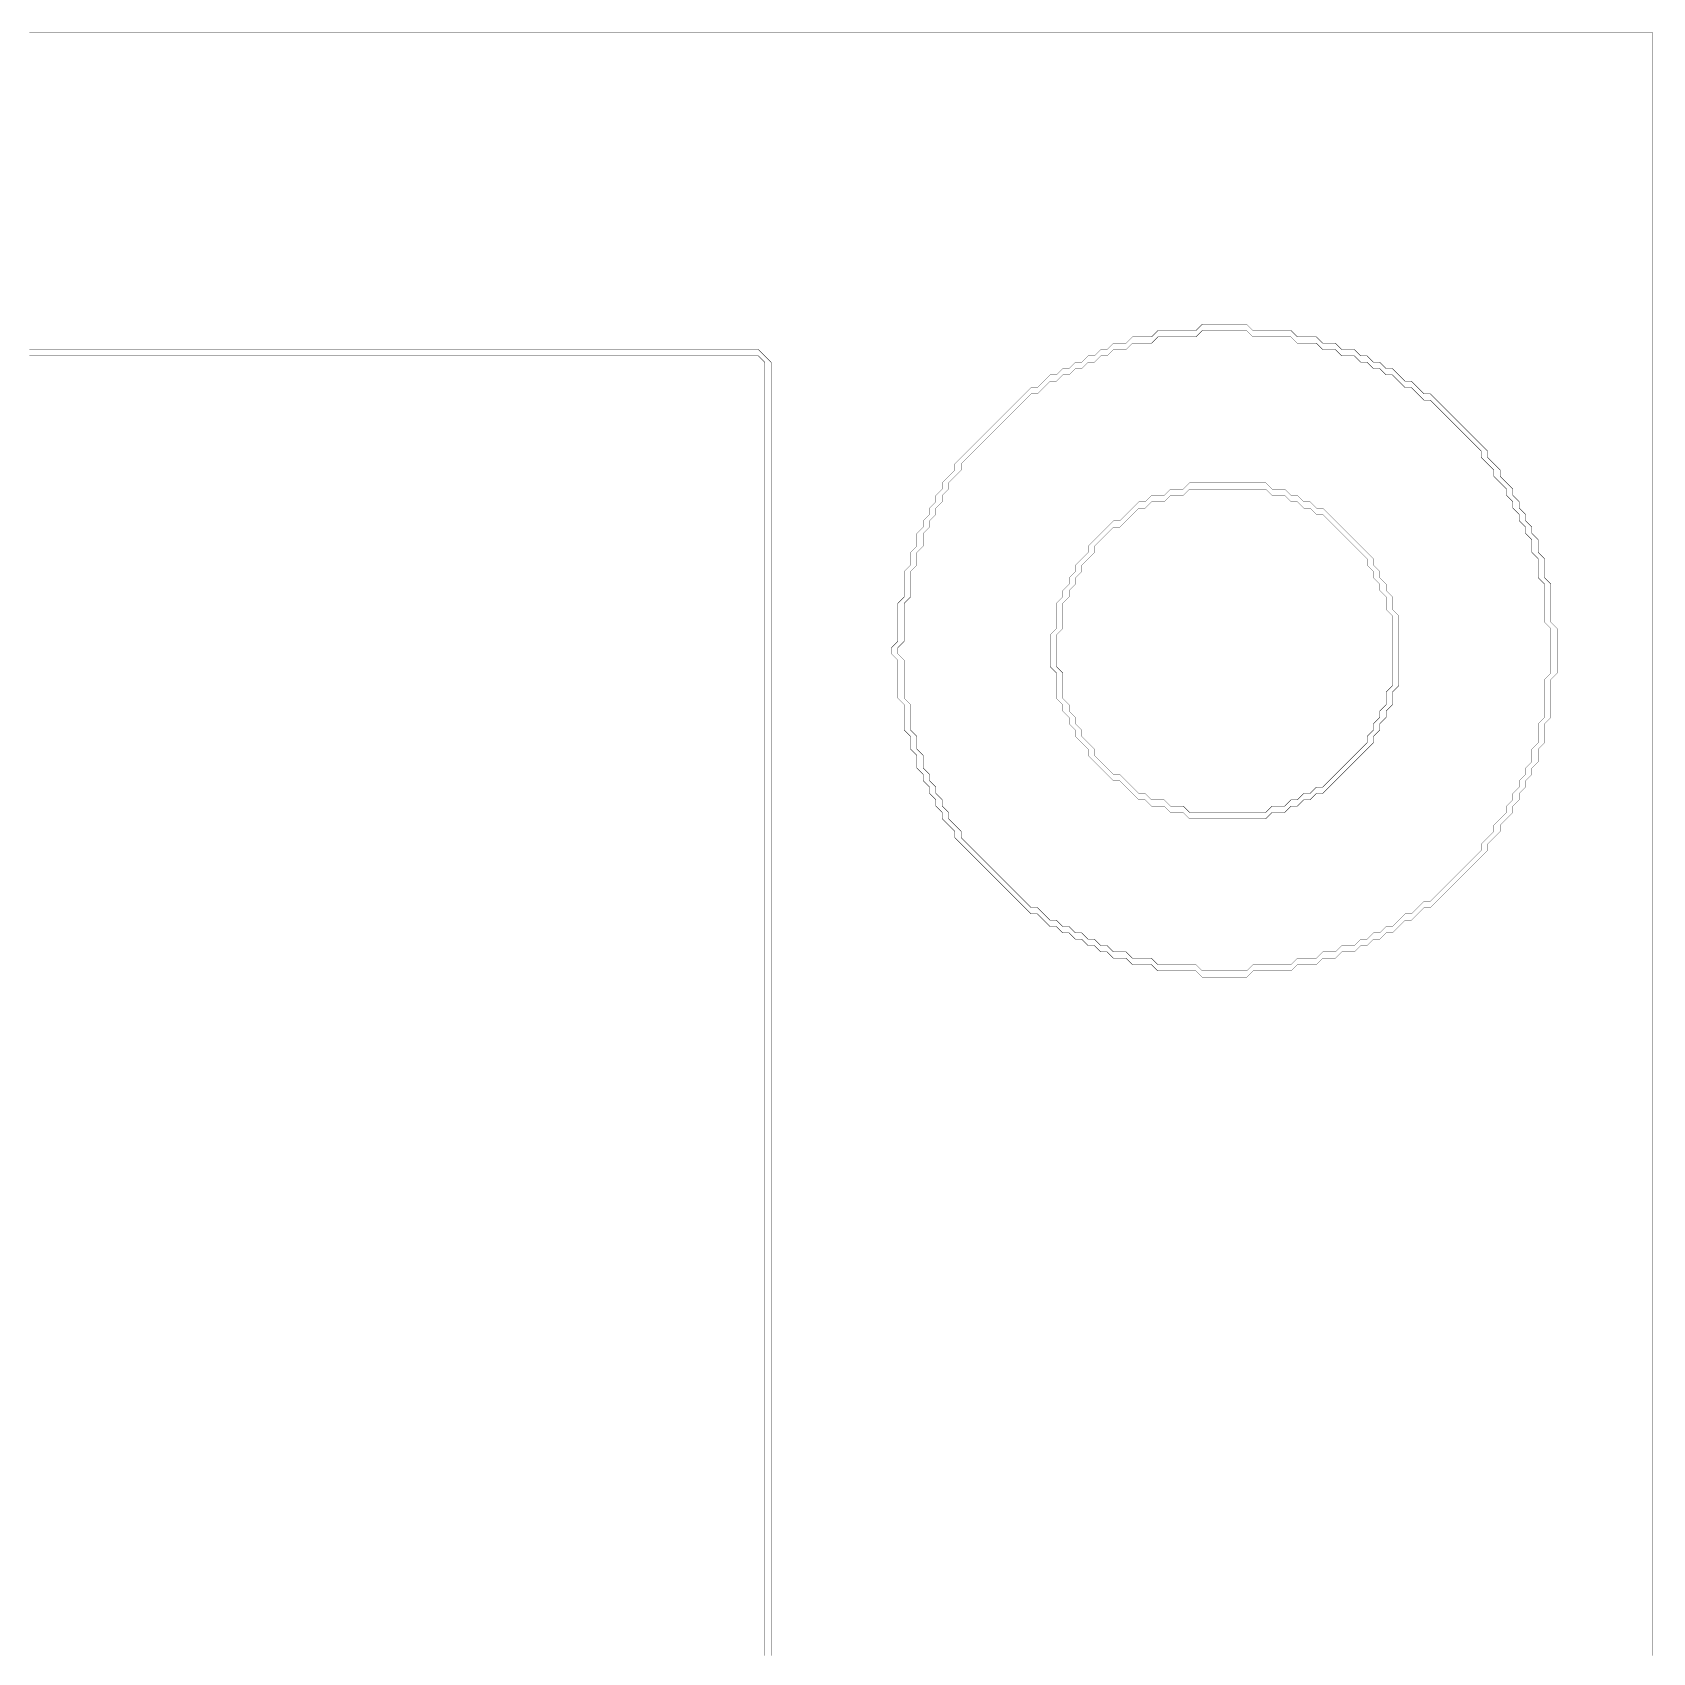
# Model space of a CAD drawing. Header units: metres. Extents: x 0 to 4990, y -4990 to 0.
# Drawn here: x 2495 to 4990, y -2495 to 0 of the extents above; entities that cross this region are included whole.
import ezdxf

# ---------------------------------------------------------------- set-up
doc = ezdxf.new("R2010")
doc.units = ezdxf.units.M
doc.layers.add('conductor', color=1, linetype='Continuous')
doc.layers.add('substrate', color=5, linetype='Continuous')

msp = doc.modelspace()

# ---------------------------------------------------------------- linework, layer by layer
at = {"layer": 'conductor', "const_width": 0.5}
for points in [[(4296.875, -458.984375), (4287.109375, -468.75), (4277.34375, -468.75), (4267.578125, -468.75), (4257.8125, -468.75), (4248.046875, -468.75), (4238.28125, -468.75), (4228.515625, -468.75), (4218.75, -478.515625), (4208.984375, -478.515625), (4199.21875, -478.515625), (4189.453125, -478.515625), (4179.6875, -488.28125), (4169.921875, -488.28125), (4160.15625, -488.28125), (4150.390625, -498.046875), (4140.625, -498.046875), (4130.859375, -507.8125), (4121.09375, -507.8125), (4111.328125, -517.578125), (4101.5625, -517.578125), (4091.796875, -527.34375), (4082.03125, -527.34375), (4072.265625, -537.109375), (4062.5, -537.109375), (4052.734375, -546.875), (4042.96875, -556.640625), (4033.203125, -556.640625), (4023.4375, -566.40625), (4013.671875, -576.171875), (4003.90625, -585.9375), (3994.140625, -595.703125), (3984.375, -605.46875), (3974.609375, -615.234375), (3964.84375, -625), (3955.078125, -634.765625), (3945.3125, -644.53125), (3935.546875, -654.296875), (3925.78125, -664.0625), (3925.78125, -673.828125), (3916.015625, -683.59375), (3906.25, -693.359375), (3906.25, -703.125), (3896.484375, -712.890625), (3896.484375, -722.65625), (3886.71875, -732.421875), (3886.71875, -742.1875), (3876.953125, -751.953125), (3876.953125, -761.71875), (3867.1875, -771.484375), (3867.1875, -781.25), (3867.1875, -791.015625), (3857.421875, -800.78125), (3857.421875, -810.546875), (3857.421875, -820.3125), (3847.65625, -830.078125), (3847.65625, -839.84375), (3847.65625, -849.609375), (3847.65625, -859.375), (3847.65625, -869.140625), (3837.890625, -878.90625), (3837.890625, -888.671875), (3837.890625, -898.4375), (3837.890625, -908.203125), (3837.890625, -917.96875), (3837.890625, -927.734375), (3837.890625, -937.5), (3828.125, -947.265625), (3828.125, -957.03125), (3837.890625, -966.796875), (3837.890625, -976.5625), (3837.890625, -986.328125), (3837.890625, -996.09375), (3837.890625, -1005.859375), (3837.890625, -1015.625), (3837.890625, -1025.390625), (3847.65625, -1035.15625), (3847.65625, -1044.921875), (3847.65625, -1054.6875), (3847.65625, -1064.453125), (3847.65625, -1074.21875), (3857.421875, -1083.984375), (3857.421875, -1093.75), (3857.421875, -1103.515625), (3867.1875, -1113.28125), (3867.1875, -1123.046875), (3867.1875, -1132.8125), (3876.953125, -1142.578125), (3876.953125, -1152.34375), (3886.71875, -1162.109375), (3886.71875, -1171.875), (3896.484375, -1181.640625), (3896.484375, -1191.40625), (3906.25, -1201.171875), (3906.25, -1210.9375), (3916.015625, -1220.703125), (3925.78125, -1230.46875), (3925.78125, -1240.234375), (3935.546875, -1250), (3945.3125, -1259.765625), (3955.078125, -1269.53125), (3964.84375, -1279.296875), (3974.609375, -1289.0625), (3984.375, -1298.828125), (3994.140625, -1308.59375), (4003.90625, -1318.359375), (4013.671875, -1328.125), (4023.4375, -1337.890625), (4033.203125, -1347.65625), (4042.96875, -1347.65625), (4052.734375, -1357.421875), (4062.5, -1367.1875), (4072.265625, -1367.1875), (4082.03125, -1376.953125), (4091.796875, -1376.953125), (4101.5625, -1386.71875), (4111.328125, -1386.71875), (4121.09375, -1396.484375), (4130.859375, -1396.484375), (4140.625, -1406.25), (4150.390625, -1406.25), (4160.15625, -1416.015625), (4169.921875, -1416.015625), (4179.6875, -1416.015625), (4189.453125, -1425.78125), (4199.21875, -1425.78125), (4208.984375, -1425.78125), (4218.75, -1425.78125), (4228.515625, -1435.546875), (4238.28125, -1435.546875), (4248.046875, -1435.546875), (4257.8125, -1435.546875), (4267.578125, -1435.546875), (4277.34375, -1435.546875), (4287.109375, -1435.546875), (4296.875, -1445.3125), (4306.640625, -1445.3125), (4316.40625, -1445.3125), (4326.171875, -1445.3125), (4335.9375, -1445.3125), (4345.703125, -1445.3125), (4355.46875, -1445.3125), (4365.234375, -1445.3125), (4375, -1435.546875), (4384.765625, -1435.546875), (4394.53125, -1435.546875), (4404.296875, -1435.546875), (4414.0625, -1435.546875), (4423.828125, -1435.546875), (4433.59375, -1435.546875), (4443.359375, -1425.78125), (4453.125, -1425.78125), (4462.890625, -1425.78125), (4472.65625, -1425.78125), (4482.421875, -1416.015625), (4492.1875, -1416.015625), (4501.953125, -1416.015625), (4511.71875, -1406.25), (4521.484375, -1406.25), (4531.25, -1406.25), (4541.015625, -1396.484375), (4550.78125, -1396.484375), (4560.546875, -1386.71875), (4570.3125, -1386.71875), (4580.078125, -1376.953125), (4589.84375, -1376.953125), (4599.609375, -1367.1875), (4609.375, -1357.421875), (4619.140625, -1357.421875), (4628.90625, -1347.65625), (4638.671875, -1337.890625), (4648.4375, -1337.890625), (4658.203125, -1328.125), (4667.96875, -1318.359375), (4677.734375, -1308.59375), (4687.5, -1298.828125), (4697.265625, -1289.0625), (4707.03125, -1279.296875), (4716.796875, -1269.53125), (4726.5625, -1259.765625), (4726.5625, -1250), (4736.328125, -1240.234375), (4746.09375, -1230.46875), (4746.09375, -1220.703125), (4755.859375, -1210.9375), (4765.625, -1201.171875), (4765.625, -1191.40625), (4775.390625, -1181.640625), (4775.390625, -1171.875), (4785.15625, -1162.109375), (4785.15625, -1152.34375), (4794.921875, -1142.578125), (4794.921875, -1132.8125), (4804.6875, -1123.046875), (4804.6875, -1113.28125), (4804.6875, -1103.515625), (4814.453125, -1093.75), (4814.453125, -1083.984375), (4814.453125, -1074.21875), (4814.453125, -1064.453125), (4824.21875, -1054.6875), (4824.21875, -1044.921875), (4824.21875, -1035.15625), (4824.21875, -1025.390625), (4824.21875, -1015.625), (4824.21875, -1005.859375), (4824.21875, -996.09375), (4833.984375, -986.328125), (4833.984375, -976.5625), (4833.984375, -966.796875), (4833.984375, -957.03125), (4833.984375, -947.265625), (4833.984375, -937.5), (4833.984375, -927.734375), (4833.984375, -917.96875), (4824.21875, -908.203125), (4824.21875, -898.4375), (4824.21875, -888.671875), (4824.21875, -878.90625), (4824.21875, -869.140625), (4824.21875, -859.375), (4824.21875, -849.609375), (4814.453125, -839.84375), (4814.453125, -830.078125), (4814.453125, -820.3125), (4814.453125, -810.546875), (4804.6875, -800.78125), (4804.6875, -791.015625), (4804.6875, -781.25), (4794.921875, -771.484375), (4794.921875, -761.71875), (4785.15625, -751.953125), (4785.15625, -742.1875), (4775.390625, -732.421875), (4775.390625, -722.65625), (4765.625, -712.890625), (4765.625, -703.125), (4755.859375, -693.359375), (4746.09375, -683.59375), (4746.09375, -673.828125), (4736.328125, -664.0625), (4726.5625, -654.296875), (4726.5625, -644.53125), (4716.796875, -634.765625), (4707.03125, -625), (4697.265625, -615.234375), (4687.5, -605.46875), (4677.734375, -595.703125), (4667.96875, -585.9375), (4658.203125, -576.171875), (4648.4375, -566.40625), (4638.671875, -566.40625), (4628.90625, -556.640625), (4619.140625, -546.875), (4609.375, -546.875), (4599.609375, -537.109375), (4589.84375, -527.34375), (4580.078125, -527.34375), (4570.3125, -517.578125), (4560.546875, -517.578125), (4550.78125, -507.8125), (4541.015625, -507.8125), (4531.25, -498.046875), (4521.484375, -498.046875), (4511.71875, -498.046875), (4501.953125, -488.28125), (4492.1875, -488.28125), (4482.421875, -488.28125), (4472.65625, -478.515625), (4462.890625, -478.515625), (4453.125, -478.515625), (4443.359375, -478.515625), (4433.59375, -468.75), (4423.828125, -468.75), (4414.0625, -468.75), (4404.296875, -468.75), (4394.53125, -468.75), (4384.765625, -468.75), (4375, -468.75), (4365.234375, -458.984375), (4355.46875, -458.984375), (4345.703125, -458.984375), (4335.9375, -458.984375), (4326.171875, -458.984375), (4316.40625, -458.984375), (4306.640625, -458.984375)], [(4267.578125, -703.125), (4277.34375, -693.359375), (4287.109375, -693.359375), (4296.875, -693.359375), (4306.640625, -693.359375), (4316.40625, -693.359375), (4326.171875, -693.359375), (4335.9375, -693.359375), (4345.703125, -693.359375), (4355.46875, -693.359375), (4365.234375, -693.359375), (4375, -693.359375), (4384.765625, -693.359375), (4394.53125, -693.359375), (4404.296875, -703.125), (4414.0625, -703.125), (4423.828125, -703.125), (4433.59375, -712.890625), (4443.359375, -712.890625), (4453.125, -722.65625), (4462.890625, -722.65625), (4472.65625, -732.421875), (4482.421875, -732.421875), (4492.1875, -742.1875), (4501.953125, -751.953125), (4511.71875, -761.71875), (4521.484375, -771.484375), (4531.25, -781.25), (4541.015625, -791.015625), (4550.78125, -800.78125), (4560.546875, -810.546875), (4560.546875, -820.3125), (4570.3125, -830.078125), (4570.3125, -839.84375), (4580.078125, -849.609375), (4580.078125, -859.375), (4589.84375, -869.140625), (4589.84375, -878.90625), (4589.84375, -888.671875), (4599.609375, -898.4375), (4599.609375, -908.203125), (4599.609375, -917.96875), (4599.609375, -927.734375), (4599.609375, -937.5), (4599.609375, -947.265625), (4599.609375, -957.03125), (4599.609375, -966.796875), (4599.609375, -976.5625), (4599.609375, -986.328125), (4599.609375, -996.09375), (4599.609375, -1005.859375), (4589.84375, -1015.625), (4589.84375, -1025.390625), (4589.84375, -1035.15625), (4580.078125, -1044.921875), (4580.078125, -1054.6875), (4570.3125, -1064.453125), (4570.3125, -1074.21875), (4560.546875, -1083.984375), (4560.546875, -1093.75), (4550.78125, -1103.515625), (4541.015625, -1113.28125), (4531.25, -1123.046875), (4521.484375, -1132.8125), (4511.71875, -1142.578125), (4501.953125, -1152.34375), (4492.1875, -1162.109375), (4482.421875, -1171.875), (4472.65625, -1171.875), (4462.890625, -1181.640625), (4453.125, -1181.640625), (4443.359375, -1191.40625), (4433.59375, -1191.40625), (4423.828125, -1201.171875), (4414.0625, -1201.171875), (4404.296875, -1201.171875), (4394.53125, -1210.9375), (4384.765625, -1210.9375), (4375, -1210.9375), (4365.234375, -1210.9375), (4355.46875, -1210.9375), (4345.703125, -1210.9375), (4335.9375, -1210.9375), (4326.171875, -1210.9375), (4316.40625, -1210.9375), (4306.640625, -1210.9375), (4296.875, -1210.9375), (4287.109375, -1210.9375), (4277.34375, -1210.9375), (4267.578125, -1201.171875), (4257.8125, -1201.171875), (4248.046875, -1201.171875), (4238.28125, -1191.40625), (4228.515625, -1191.40625), (4218.75, -1191.40625), (4208.984375, -1181.640625), (4199.21875, -1181.640625), (4189.453125, -1171.875), (4179.6875, -1162.109375), (4169.921875, -1152.34375), (4160.15625, -1152.34375), (4150.390625, -1142.578125), (4140.625, -1132.8125), (4130.859375, -1123.046875), (4121.09375, -1113.28125), (4121.09375, -1103.515625), (4111.328125, -1093.75), (4101.5625, -1083.984375), (4101.5625, -1074.21875), (4091.796875, -1064.453125), (4091.796875, -1054.6875), (4082.03125, -1044.921875), (4082.03125, -1035.15625), (4072.265625, -1025.390625), (4072.265625, -1015.625), (4072.265625, -1005.859375), (4072.265625, -996.09375), (4072.265625, -986.328125), (4062.5, -976.5625), (4062.5, -966.796875), (4062.5, -957.03125), (4062.5, -947.265625), (4062.5, -937.5), (4062.5, -927.734375), (4072.265625, -917.96875), (4072.265625, -908.203125), (4072.265625, -898.4375), (4072.265625, -888.671875), (4072.265625, -878.90625), (4082.03125, -869.140625), (4082.03125, -859.375), (4091.796875, -849.609375), (4091.796875, -839.84375), (4101.5625, -830.078125), (4101.5625, -820.3125), (4111.328125, -810.546875), (4121.09375, -800.78125), (4121.09375, -791.015625), (4130.859375, -781.25), (4140.625, -771.484375), (4150.390625, -761.71875), (4160.15625, -751.953125), (4169.921875, -751.953125), (4179.6875, -742.1875), (4189.453125, -732.421875), (4199.21875, -722.65625), (4208.984375, -722.65625), (4218.75, -712.890625), (4228.515625, -712.890625), (4238.28125, -712.890625), (4248.046875, -703.125), (4257.8125, -703.125)]]:
    msp.add_lwpolyline(points, close=True, dxfattribs=at)
msp.add_lwpolyline([(3623.046875, -2500), (3623.046875, -2490.234375), (3623.046875, -2480.46875), (3623.046875, -2470.703125), (3623.046875, -2460.9375), (3623.046875, -2451.171875), (3623.046875, -2441.40625), (3623.046875, -2431.640625), (3623.046875, -2421.875), (3623.046875, -2412.109375), (3623.046875, -2402.34375), (3623.046875, -2392.578125), (3623.046875, -2382.8125), (3623.046875, -2373.046875), (3623.046875, -2363.28125), (3623.046875, -2353.515625), (3623.046875, -2343.75), (3623.046875, -2333.984375), (3623.046875, -2324.21875), (3623.046875, -2314.453125), (3623.046875, -2304.6875), (3623.046875, -2294.921875), (3623.046875, -2285.15625), (3623.046875, -2275.390625), (3623.046875, -2265.625), (3623.046875, -2255.859375), (3623.046875, -2246.09375), (3623.046875, -2236.328125), (3623.046875, -2226.5625), (3623.046875, -2216.796875), (3623.046875, -2207.03125), (3623.046875, -2197.265625), (3623.046875, -2187.5), (3623.046875, -2177.734375), (3623.046875, -2167.96875), (3623.046875, -2158.203125), (3623.046875, -2148.4375), (3623.046875, -2138.671875), (3623.046875, -2128.90625), (3623.046875, -2119.140625), (3623.046875, -2109.375), (3623.046875, -2099.609375), (3623.046875, -2089.84375), (3623.046875, -2080.078125), (3623.046875, -2070.3125), (3623.046875, -2060.546875), (3623.046875, -2050.78125), (3623.046875, -2041.015625), (3623.046875, -2031.25), (3623.046875, -2021.484375), (3623.046875, -2011.71875), (3623.046875, -2001.953125), (3623.046875, -1992.1875), (3623.046875, -1982.421875), (3623.046875, -1972.65625), (3623.046875, -1962.890625), (3623.046875, -1953.125), (3623.046875, -1943.359375), (3623.046875, -1933.59375), (3623.046875, -1923.828125), (3623.046875, -1914.0625), (3623.046875, -1904.296875), (3623.046875, -1894.53125), (3623.046875, -1884.765625), (3623.046875, -1875), (3623.046875, -1865.234375), (3623.046875, -1855.46875), (3623.046875, -1845.703125), (3623.046875, -1835.9375), (3623.046875, -1826.171875), (3623.046875, -1816.40625), (3623.046875, -1806.640625), (3623.046875, -1796.875), (3623.046875, -1787.109375), (3623.046875, -1777.34375), (3623.046875, -1767.578125), (3623.046875, -1757.8125), (3623.046875, -1748.046875), (3623.046875, -1738.28125), (3623.046875, -1728.515625), (3623.046875, -1718.75), (3623.046875, -1708.984375), (3623.046875, -1699.21875), (3623.046875, -1689.453125), (3623.046875, -1679.6875), (3623.046875, -1669.921875), (3623.046875, -1660.15625), (3623.046875, -1650.390625), (3623.046875, -1640.625), (3623.046875, -1630.859375), (3623.046875, -1621.09375), (3623.046875, -1611.328125), (3623.046875, -1601.5625), (3623.046875, -1591.796875), (3623.046875, -1582.03125), (3623.046875, -1572.265625), (3623.046875, -1562.5), (3623.046875, -1552.734375), (3623.046875, -1542.96875), (3623.046875, -1533.203125), (3623.046875, -1523.4375), (3623.046875, -1513.671875), (3623.046875, -1503.90625), (3623.046875, -1494.140625), (3623.046875, -1484.375), (3623.046875, -1474.609375), (3623.046875, -1464.84375), (3623.046875, -1455.078125), (3623.046875, -1445.3125), (3623.046875, -1435.546875), (3623.046875, -1425.78125), (3623.046875, -1416.015625), (3623.046875, -1406.25), (3623.046875, -1396.484375), (3623.046875, -1386.71875), (3623.046875, -1376.953125), (3623.046875, -1367.1875), (3623.046875, -1357.421875), (3623.046875, -1347.65625), (3623.046875, -1337.890625), (3623.046875, -1328.125), (3623.046875, -1318.359375), (3623.046875, -1308.59375), (3623.046875, -1298.828125), (3623.046875, -1289.0625), (3623.046875, -1279.296875), (3623.046875, -1269.53125), (3623.046875, -1259.765625), (3623.046875, -1250), (3623.046875, -1240.234375), (3623.046875, -1230.46875), (3623.046875, -1220.703125), (3623.046875, -1210.9375), (3623.046875, -1201.171875), (3623.046875, -1191.40625), (3623.046875, -1181.640625), (3623.046875, -1171.875), (3623.046875, -1162.109375), (3623.046875, -1152.34375), (3623.046875, -1142.578125), (3623.046875, -1132.8125), (3623.046875, -1123.046875), (3623.046875, -1113.28125), (3623.046875, -1103.515625), (3623.046875, -1093.75), (3623.046875, -1083.984375), (3623.046875, -1074.21875), (3623.046875, -1064.453125), (3623.046875, -1054.6875), (3623.046875, -1044.921875), (3623.046875, -1035.15625), (3623.046875, -1025.390625), (3623.046875, -1015.625), (3623.046875, -1005.859375), (3623.046875, -996.09375), (3623.046875, -986.328125), (3623.046875, -976.5625), (3623.046875, -966.796875), (3623.046875, -957.03125), (3623.046875, -947.265625), (3623.046875, -937.5), (3623.046875, -927.734375), (3623.046875, -917.96875), (3623.046875, -908.203125), (3623.046875, -898.4375), (3623.046875, -888.671875), (3623.046875, -878.90625), (3623.046875, -869.140625), (3623.046875, -859.375), (3623.046875, -849.609375), (3623.046875, -839.84375), (3623.046875, -830.078125), (3623.046875, -820.3125), (3623.046875, -810.546875), (3623.046875, -800.78125), (3623.046875, -791.015625), (3623.046875, -781.25), (3623.046875, -771.484375), (3623.046875, -761.71875), (3623.046875, -751.953125), (3623.046875, -742.1875), (3623.046875, -732.421875), (3623.046875, -722.65625), (3623.046875, -712.890625), (3623.046875, -703.125), (3623.046875, -693.359375), (3623.046875, -683.59375), (3623.046875, -673.828125), (3623.046875, -664.0625), (3623.046875, -654.296875), (3623.046875, -644.53125), (3623.046875, -634.765625), (3623.046875, -625), (3623.046875, -615.234375), (3623.046875, -605.46875), (3623.046875, -595.703125), (3623.046875, -585.9375), (3623.046875, -576.171875), (3623.046875, -566.40625), (3623.046875, -556.640625), (3623.046875, -546.875), (3623.046875, -537.109375), (3623.046875, -527.34375), (3623.046875, -517.578125), (3623.046875, -507.8125), (3613.28125, -498.046875), (3603.515625, -498.046875), (3593.75, -498.046875), (3583.984375, -498.046875), (3574.21875, -498.046875), (3564.453125, -498.046875), (3554.6875, -498.046875), (3544.921875, -498.046875), (3535.15625, -498.046875), (3525.390625, -498.046875), (3515.625, -498.046875), (3505.859375, -498.046875), (3496.09375, -498.046875), (3486.328125, -498.046875), (3476.5625, -498.046875), (3466.796875, -498.046875), (3457.03125, -498.046875), (3447.265625, -498.046875), (3437.5, -498.046875), (3427.734375, -498.046875), (3417.96875, -498.046875), (3408.203125, -498.046875), (3398.4375, -498.046875), (3388.671875, -498.046875), (3378.90625, -498.046875), (3369.140625, -498.046875), (3359.375, -498.046875), (3349.609375, -498.046875), (3339.84375, -498.046875), (3330.078125, -498.046875), (3320.3125, -498.046875), (3310.546875, -498.046875), (3300.78125, -498.046875), (3291.015625, -498.046875), (3281.25, -498.046875), (3271.484375, -498.046875), (3261.71875, -498.046875), (3251.953125, -498.046875), (3242.1875, -498.046875), (3232.421875, -498.046875), (3222.65625, -498.046875), (3212.890625, -498.046875), (3203.125, -498.046875), (3193.359375, -498.046875), (3183.59375, -498.046875), (3173.828125, -498.046875), (3164.0625, -498.046875), (3154.296875, -498.046875), (3144.53125, -498.046875), (3134.765625, -498.046875), (3125, -498.046875), (3115.234375, -498.046875), (3105.46875, -498.046875), (3095.703125, -498.046875), (3085.9375, -498.046875), (3076.171875, -498.046875), (3066.40625, -498.046875), (3056.640625, -498.046875), (3046.875, -498.046875), (3037.109375, -498.046875), (3027.34375, -498.046875), (3017.578125, -498.046875), (3007.8125, -498.046875), (2998.046875, -498.046875), (2988.28125, -498.046875), (2978.515625, -498.046875), (2968.75, -498.046875), (2958.984375, -498.046875), (2949.21875, -498.046875), (2939.453125, -498.046875), (2929.6875, -498.046875), (2919.921875, -498.046875), (2910.15625, -498.046875), (2900.390625, -498.046875), (2890.625, -498.046875), (2880.859375, -498.046875), (2871.09375, -498.046875), (2861.328125, -498.046875), (2851.5625, -498.046875), (2841.796875, -498.046875), (2832.03125, -498.046875), (2822.265625, -498.046875), (2812.5, -498.046875), (2802.734375, -498.046875), (2792.96875, -498.046875), (2783.203125, -498.046875), (2773.4375, -498.046875), (2763.671875, -498.046875), (2753.90625, -498.046875), (2744.140625, -498.046875), (2734.375, -498.046875), (2724.609375, -498.046875), (2714.84375, -498.046875), (2705.078125, -498.046875), (2695.3125, -498.046875), (2685.546875, -498.046875), (2675.78125, -498.046875), (2666.015625, -498.046875), (2656.25, -498.046875), (2646.484375, -498.046875), (2636.71875, -498.046875), (2626.953125, -498.046875), (2617.1875, -498.046875), (2607.421875, -498.046875), (2597.65625, -498.046875), (2587.890625, -498.046875), (2578.125, -498.046875), (2568.359375, -498.046875), (2558.59375, -498.046875), (2548.828125, -498.046875), (2539.0625, -498.046875), (2529.296875, -498.046875), (2519.53125, -498.046875), (2509.765625, -498.046875), (2500, -498.046875), (2490.234375, -498.046875)], dxfattribs=at)
at = {"layer": 'substrate', "const_width": 0.5}
for points in [[(4990.234375, -2500), (4990.234375, -2490.234375), (4990.234375, -2480.46875), (4990.234375, -2470.703125), (4990.234375, -2460.9375), (4990.234375, -2451.171875), (4990.234375, -2441.40625), (4990.234375, -2431.640625), (4990.234375, -2421.875), (4990.234375, -2412.109375), (4990.234375, -2402.34375), (4990.234375, -2392.578125), (4990.234375, -2382.8125), (4990.234375, -2373.046875), (4990.234375, -2363.28125), (4990.234375, -2353.515625), (4990.234375, -2343.75), (4990.234375, -2333.984375), (4990.234375, -2324.21875), (4990.234375, -2314.453125), (4990.234375, -2304.6875), (4990.234375, -2294.921875), (4990.234375, -2285.15625), (4990.234375, -2275.390625), (4990.234375, -2265.625), (4990.234375, -2255.859375), (4990.234375, -2246.09375), (4990.234375, -2236.328125), (4990.234375, -2226.5625), (4990.234375, -2216.796875), (4990.234375, -2207.03125), (4990.234375, -2197.265625), (4990.234375, -2187.5), (4990.234375, -2177.734375), (4990.234375, -2167.96875), (4990.234375, -2158.203125), (4990.234375, -2148.4375), (4990.234375, -2138.671875), (4990.234375, -2128.90625), (4990.234375, -2119.140625), (4990.234375, -2109.375), (4990.234375, -2099.609375), (4990.234375, -2089.84375), (4990.234375, -2080.078125), (4990.234375, -2070.3125), (4990.234375, -2060.546875), (4990.234375, -2050.78125), (4990.234375, -2041.015625), (4990.234375, -2031.25), (4990.234375, -2021.484375), (4990.234375, -2011.71875), (4990.234375, -2001.953125), (4990.234375, -1992.1875), (4990.234375, -1982.421875), (4990.234375, -1972.65625), (4990.234375, -1962.890625), (4990.234375, -1953.125), (4990.234375, -1943.359375), (4990.234375, -1933.59375), (4990.234375, -1923.828125), (4990.234375, -1914.0625), (4990.234375, -1904.296875), (4990.234375, -1894.53125), (4990.234375, -1884.765625), (4990.234375, -1875), (4990.234375, -1865.234375), (4990.234375, -1855.46875), (4990.234375, -1845.703125), (4990.234375, -1835.9375), (4990.234375, -1826.171875), (4990.234375, -1816.40625), (4990.234375, -1806.640625), (4990.234375, -1796.875), (4990.234375, -1787.109375), (4990.234375, -1777.34375), (4990.234375, -1767.578125), (4990.234375, -1757.8125), (4990.234375, -1748.046875), (4990.234375, -1738.28125), (4990.234375, -1728.515625), (4990.234375, -1718.75), (4990.234375, -1708.984375), (4990.234375, -1699.21875), (4990.234375, -1689.453125), (4990.234375, -1679.6875), (4990.234375, -1669.921875), (4990.234375, -1660.15625), (4990.234375, -1650.390625), (4990.234375, -1640.625), (4990.234375, -1630.859375), (4990.234375, -1621.09375), (4990.234375, -1611.328125), (4990.234375, -1601.5625), (4990.234375, -1591.796875), (4990.234375, -1582.03125), (4990.234375, -1572.265625), (4990.234375, -1562.5), (4990.234375, -1552.734375), (4990.234375, -1542.96875), (4990.234375, -1533.203125), (4990.234375, -1523.4375), (4990.234375, -1513.671875), (4990.234375, -1503.90625), (4990.234375, -1494.140625), (4990.234375, -1484.375), (4990.234375, -1474.609375), (4990.234375, -1464.84375), (4990.234375, -1455.078125), (4990.234375, -1445.3125), (4990.234375, -1435.546875), (4990.234375, -1425.78125), (4990.234375, -1416.015625), (4990.234375, -1406.25), (4990.234375, -1396.484375), (4990.234375, -1386.71875), (4990.234375, -1376.953125), (4990.234375, -1367.1875), (4990.234375, -1357.421875), (4990.234375, -1347.65625), (4990.234375, -1337.890625), (4990.234375, -1328.125), (4990.234375, -1318.359375), (4990.234375, -1308.59375), (4990.234375, -1298.828125), (4990.234375, -1289.0625), (4990.234375, -1279.296875), (4990.234375, -1269.53125), (4990.234375, -1259.765625), (4990.234375, -1250), (4990.234375, -1240.234375), (4990.234375, -1230.46875), (4990.234375, -1220.703125), (4990.234375, -1210.9375), (4990.234375, -1201.171875), (4990.234375, -1191.40625), (4990.234375, -1181.640625), (4990.234375, -1171.875), (4990.234375, -1162.109375), (4990.234375, -1152.34375), (4990.234375, -1142.578125), (4990.234375, -1132.8125), (4990.234375, -1123.046875), (4990.234375, -1113.28125), (4990.234375, -1103.515625), (4990.234375, -1093.75), (4990.234375, -1083.984375), (4990.234375, -1074.21875), (4990.234375, -1064.453125), (4990.234375, -1054.6875), (4990.234375, -1044.921875), (4990.234375, -1035.15625), (4990.234375, -1025.390625), (4990.234375, -1015.625), (4990.234375, -1005.859375), (4990.234375, -996.09375), (4990.234375, -986.328125), (4990.234375, -976.5625), (4990.234375, -966.796875), (4990.234375, -957.03125), (4990.234375, -947.265625), (4990.234375, -937.5), (4990.234375, -927.734375), (4990.234375, -917.96875), (4990.234375, -908.203125), (4990.234375, -898.4375), (4990.234375, -888.671875), (4990.234375, -878.90625), (4990.234375, -869.140625), (4990.234375, -859.375), (4990.234375, -849.609375), (4990.234375, -839.84375), (4990.234375, -830.078125), (4990.234375, -820.3125), (4990.234375, -810.546875), (4990.234375, -800.78125), (4990.234375, -791.015625), (4990.234375, -781.25), (4990.234375, -771.484375), (4990.234375, -761.71875), (4990.234375, -751.953125), (4990.234375, -742.1875), (4990.234375, -732.421875), (4990.234375, -722.65625), (4990.234375, -712.890625), (4990.234375, -703.125), (4990.234375, -693.359375), (4990.234375, -683.59375), (4990.234375, -673.828125), (4990.234375, -664.0625), (4990.234375, -654.296875), (4990.234375, -644.53125), (4990.234375, -634.765625), (4990.234375, -625), (4990.234375, -615.234375), (4990.234375, -605.46875), (4990.234375, -595.703125), (4990.234375, -585.9375), (4990.234375, -576.171875), (4990.234375, -566.40625), (4990.234375, -556.640625), (4990.234375, -546.875), (4990.234375, -537.109375), (4990.234375, -527.34375), (4990.234375, -517.578125), (4990.234375, -507.8125), (4990.234375, -498.046875), (4990.234375, -488.28125), (4990.234375, -478.515625), (4990.234375, -468.75), (4990.234375, -458.984375), (4990.234375, -449.21875), (4990.234375, -439.453125), (4990.234375, -429.6875), (4990.234375, -419.921875), (4990.234375, -410.15625), (4990.234375, -400.390625), (4990.234375, -390.625), (4990.234375, -380.859375), (4990.234375, -371.09375), (4990.234375, -361.328125), (4990.234375, -351.5625), (4990.234375, -341.796875), (4990.234375, -332.03125), (4990.234375, -322.265625), (4990.234375, -312.5), (4990.234375, -302.734375), (4990.234375, -292.96875), (4990.234375, -283.203125), (4990.234375, -273.4375), (4990.234375, -263.671875), (4990.234375, -253.90625), (4990.234375, -244.140625), (4990.234375, -234.375), (4990.234375, -224.609375), (4990.234375, -214.84375), (4990.234375, -205.078125), (4990.234375, -195.3125), (4990.234375, -185.546875), (4990.234375, -175.78125), (4990.234375, -166.015625), (4990.234375, -156.25), (4990.234375, -146.484375), (4990.234375, -136.71875), (4990.234375, -126.953125), (4990.234375, -117.1875), (4990.234375, -107.421875), (4990.234375, -97.65625), (4990.234375, -87.890625), (4990.234375, -78.125), (4990.234375, -68.359375), (4990.234375, -58.59375), (4990.234375, -48.828125), (4990.234375, -39.0625), (4990.234375, -29.296875), (4990.234375, -19.53125), (4990.234375, -9.765625), (4990.234375, 0), (4980.46875, 0), (4970.703125, 0), (4960.9375, 0), (4951.171875, 0), (4941.40625, 0), (4931.640625, 0), (4921.875, 0), (4912.109375, 0), (4902.34375, 0), (4892.578125, 0), (4882.8125, 0), (4873.046875, 0), (4863.28125, 0), (4853.515625, 0), (4843.75, 0), (4833.984375, 0), (4824.21875, 0), (4814.453125, 0), (4804.6875, 0), (4794.921875, 0), (4785.15625, 0), (4775.390625, 0), (4765.625, 0), (4755.859375, 0), (4746.09375, 0), (4736.328125, 0), (4726.5625, 0), (4716.796875, 0), (4707.03125, 0), (4697.265625, 0), (4687.5, 0), (4677.734375, 0), (4667.96875, 0), (4658.203125, 0), (4648.4375, 0), (4638.671875, 0), (4628.90625, 0), (4619.140625, 0), (4609.375, 0), (4599.609375, 0), (4589.84375, 0), (4580.078125, 0), (4570.3125, 0), (4560.546875, 0), (4550.78125, 0), (4541.015625, 0), (4531.25, 0), (4521.484375, 0), (4511.71875, 0), (4501.953125, 0), (4492.1875, 0), (4482.421875, 0), (4472.65625, 0), (4462.890625, 0), (4453.125, 0), (4443.359375, 0), (4433.59375, 0), (4423.828125, 0), (4414.0625, 0), (4404.296875, 0), (4394.53125, 0), (4384.765625, 0), (4375, 0), (4365.234375, 0), (4355.46875, 0), (4345.703125, 0), (4335.9375, 0), (4326.171875, 0), (4316.40625, 0), (4306.640625, 0), (4296.875, 0), (4287.109375, 0), (4277.34375, 0), (4267.578125, 0), (4257.8125, 0), (4248.046875, 0), (4238.28125, 0), (4228.515625, 0), (4218.75, 0), (4208.984375, 0), (4199.21875, 0), (4189.453125, 0), (4179.6875, 0), (4169.921875, 0), (4160.15625, 0), (4150.390625, 0), (4140.625, 0), (4130.859375, 0), (4121.09375, 0), (4111.328125, 0), (4101.5625, 0), (4091.796875, 0), (4082.03125, 0), (4072.265625, 0), (4062.5, 0), (4052.734375, 0), (4042.96875, 0), (4033.203125, 0), (4023.4375, 0), (4013.671875, 0), (4003.90625, 0), (3994.140625, 0), (3984.375, 0), (3974.609375, 0), (3964.84375, 0), (3955.078125, 0), (3945.3125, 0), (3935.546875, 0), (3925.78125, 0), (3916.015625, 0), (3906.25, 0), (3896.484375, 0), (3886.71875, 0), (3876.953125, 0), (3867.1875, 0), (3857.421875, 0), (3847.65625, 0), (3837.890625, 0), (3828.125, 0), (3818.359375, 0), (3808.59375, 0), (3798.828125, 0), (3789.0625, 0), (3779.296875, 0), (3769.53125, 0), (3759.765625, 0), (3750, 0), (3740.234375, 0), (3730.46875, 0), (3720.703125, 0), (3710.9375, 0), (3701.171875, 0), (3691.40625, 0), (3681.640625, 0), (3671.875, 0), (3662.109375, 0), (3652.34375, 0), (3642.578125, 0), (3632.8125, 0), (3623.046875, 0), (3613.28125, 0), (3603.515625, 0), (3593.75, 0), (3583.984375, 0), (3574.21875, 0), (3564.453125, 0), (3554.6875, 0), (3544.921875, 0), (3535.15625, 0), (3525.390625, 0), (3515.625, 0), (3505.859375, 0), (3496.09375, 0), (3486.328125, 0), (3476.5625, 0), (3466.796875, 0), (3457.03125, 0), (3447.265625, 0), (3437.5, 0), (3427.734375, 0), (3417.96875, 0), (3408.203125, 0), (3398.4375, 0), (3388.671875, 0), (3378.90625, 0), (3369.140625, 0), (3359.375, 0), (3349.609375, 0), (3339.84375, 0), (3330.078125, 0), (3320.3125, 0), (3310.546875, 0), (3300.78125, 0), (3291.015625, 0), (3281.25, 0), (3271.484375, 0), (3261.71875, 0), (3251.953125, 0), (3242.1875, 0), (3232.421875, 0), (3222.65625, 0), (3212.890625, 0), (3203.125, 0), (3193.359375, 0), (3183.59375, 0), (3173.828125, 0), (3164.0625, 0), (3154.296875, 0), (3144.53125, 0), (3134.765625, 0), (3125, 0), (3115.234375, 0), (3105.46875, 0), (3095.703125, 0), (3085.9375, 0), (3076.171875, 0), (3066.40625, 0), (3056.640625, 0), (3046.875, 0), (3037.109375, 0), (3027.34375, 0), (3017.578125, 0), (3007.8125, 0), (2998.046875, 0), (2988.28125, 0), (2978.515625, 0), (2968.75, 0), (2958.984375, 0), (2949.21875, 0), (2939.453125, 0), (2929.6875, 0), (2919.921875, 0), (2910.15625, 0), (2900.390625, 0), (2890.625, 0), (2880.859375, 0), (2871.09375, 0), (2861.328125, 0), (2851.5625, 0), (2841.796875, 0), (2832.03125, 0), (2822.265625, 0), (2812.5, 0), (2802.734375, 0), (2792.96875, 0), (2783.203125, 0), (2773.4375, 0), (2763.671875, 0), (2753.90625, 0), (2744.140625, 0), (2734.375, 0), (2724.609375, 0), (2714.84375, 0), (2705.078125, 0), (2695.3125, 0), (2685.546875, 0), (2675.78125, 0), (2666.015625, 0), (2656.25, 0), (2646.484375, 0), (2636.71875, 0), (2626.953125, 0), (2617.1875, 0), (2607.421875, 0), (2597.65625, 0), (2587.890625, 0), (2578.125, 0), (2568.359375, 0), (2558.59375, 0), (2548.828125, 0), (2539.0625, 0), (2529.296875, 0), (2519.53125, 0), (2509.765625, 0), (2500, 0), (2490.234375, 0)], [(2490.234375, -488.28125), (2500, -488.28125), (2509.765625, -488.28125), (2519.53125, -488.28125), (2529.296875, -488.28125), (2539.0625, -488.28125), (2548.828125, -488.28125), (2558.59375, -488.28125), (2568.359375, -488.28125), (2578.125, -488.28125), (2587.890625, -488.28125), (2597.65625, -488.28125), (2607.421875, -488.28125), (2617.1875, -488.28125), (2626.953125, -488.28125), (2636.71875, -488.28125), (2646.484375, -488.28125), (2656.25, -488.28125), (2666.015625, -488.28125), (2675.78125, -488.28125), (2685.546875, -488.28125), (2695.3125, -488.28125), (2705.078125, -488.28125), (2714.84375, -488.28125), (2724.609375, -488.28125), (2734.375, -488.28125), (2744.140625, -488.28125), (2753.90625, -488.28125), (2763.671875, -488.28125), (2773.4375, -488.28125), (2783.203125, -488.28125), (2792.96875, -488.28125), (2802.734375, -488.28125), (2812.5, -488.28125), (2822.265625, -488.28125), (2832.03125, -488.28125), (2841.796875, -488.28125), (2851.5625, -488.28125), (2861.328125, -488.28125), (2871.09375, -488.28125), (2880.859375, -488.28125), (2890.625, -488.28125), (2900.390625, -488.28125), (2910.15625, -488.28125), (2919.921875, -488.28125), (2929.6875, -488.28125), (2939.453125, -488.28125), (2949.21875, -488.28125), (2958.984375, -488.28125), (2968.75, -488.28125), (2978.515625, -488.28125), (2988.28125, -488.28125), (2998.046875, -488.28125), (3007.8125, -488.28125), (3017.578125, -488.28125), (3027.34375, -488.28125), (3037.109375, -488.28125), (3046.875, -488.28125), (3056.640625, -488.28125), (3066.40625, -488.28125), (3076.171875, -488.28125), (3085.9375, -488.28125), (3095.703125, -488.28125), (3105.46875, -488.28125), (3115.234375, -488.28125), (3125, -488.28125), (3134.765625, -488.28125), (3144.53125, -488.28125), (3154.296875, -488.28125), (3164.0625, -488.28125), (3173.828125, -488.28125), (3183.59375, -488.28125), (3193.359375, -488.28125), (3203.125, -488.28125), (3212.890625, -488.28125), (3222.65625, -488.28125), (3232.421875, -488.28125), (3242.1875, -488.28125), (3251.953125, -488.28125), (3261.71875, -488.28125), (3271.484375, -488.28125), (3281.25, -488.28125), (3291.015625, -488.28125), (3300.78125, -488.28125), (3310.546875, -488.28125), (3320.3125, -488.28125), (3330.078125, -488.28125), (3339.84375, -488.28125), (3349.609375, -488.28125), (3359.375, -488.28125), (3369.140625, -488.28125), (3378.90625, -488.28125), (3388.671875, -488.28125), (3398.4375, -488.28125), (3408.203125, -488.28125), (3417.96875, -488.28125), (3427.734375, -488.28125), (3437.5, -488.28125), (3447.265625, -488.28125), (3457.03125, -488.28125), (3466.796875, -488.28125), (3476.5625, -488.28125), (3486.328125, -488.28125), (3496.09375, -488.28125), (3505.859375, -488.28125), (3515.625, -488.28125), (3525.390625, -488.28125), (3535.15625, -488.28125), (3544.921875, -488.28125), (3554.6875, -488.28125), (3564.453125, -488.28125), (3574.21875, -488.28125), (3583.984375, -488.28125), (3593.75, -488.28125), (3603.515625, -488.28125), (3613.28125, -488.28125), (3623.046875, -498.046875), (3632.8125, -507.8125), (3632.8125, -517.578125), (3632.8125, -527.34375), (3632.8125, -537.109375), (3632.8125, -546.875), (3632.8125, -556.640625), (3632.8125, -566.40625), (3632.8125, -576.171875), (3632.8125, -585.9375), (3632.8125, -595.703125), (3632.8125, -605.46875), (3632.8125, -615.234375), (3632.8125, -625), (3632.8125, -634.765625), (3632.8125, -644.53125), (3632.8125, -654.296875), (3632.8125, -664.0625), (3632.8125, -673.828125), (3632.8125, -683.59375), (3632.8125, -693.359375), (3632.8125, -703.125), (3632.8125, -712.890625), (3632.8125, -722.65625), (3632.8125, -732.421875), (3632.8125, -742.1875), (3632.8125, -751.953125), (3632.8125, -761.71875), (3632.8125, -771.484375), (3632.8125, -781.25), (3632.8125, -791.015625), (3632.8125, -800.78125), (3632.8125, -810.546875), (3632.8125, -820.3125), (3632.8125, -830.078125), (3632.8125, -839.84375), (3632.8125, -849.609375), (3632.8125, -859.375), (3632.8125, -869.140625), (3632.8125, -878.90625), (3632.8125, -888.671875), (3632.8125, -898.4375), (3632.8125, -908.203125), (3632.8125, -917.96875), (3632.8125, -927.734375), (3632.8125, -937.5), (3632.8125, -947.265625), (3632.8125, -957.03125), (3632.8125, -966.796875), (3632.8125, -976.5625), (3632.8125, -986.328125), (3632.8125, -996.09375), (3632.8125, -1005.859375), (3632.8125, -1015.625), (3632.8125, -1025.390625), (3632.8125, -1035.15625), (3632.8125, -1044.921875), (3632.8125, -1054.6875), (3632.8125, -1064.453125), (3632.8125, -1074.21875), (3632.8125, -1083.984375), (3632.8125, -1093.75), (3632.8125, -1103.515625), (3632.8125, -1113.28125), (3632.8125, -1123.046875), (3632.8125, -1132.8125), (3632.8125, -1142.578125), (3632.8125, -1152.34375), (3632.8125, -1162.109375), (3632.8125, -1171.875), (3632.8125, -1181.640625), (3632.8125, -1191.40625), (3632.8125, -1201.171875), (3632.8125, -1210.9375), (3632.8125, -1220.703125), (3632.8125, -1230.46875), (3632.8125, -1240.234375), (3632.8125, -1250), (3632.8125, -1259.765625), (3632.8125, -1269.53125), (3632.8125, -1279.296875), (3632.8125, -1289.0625), (3632.8125, -1298.828125), (3632.8125, -1308.59375), (3632.8125, -1318.359375), (3632.8125, -1328.125), (3632.8125, -1337.890625), (3632.8125, -1347.65625), (3632.8125, -1357.421875), (3632.8125, -1367.1875), (3632.8125, -1376.953125), (3632.8125, -1386.71875), (3632.8125, -1396.484375), (3632.8125, -1406.25), (3632.8125, -1416.015625), (3632.8125, -1425.78125), (3632.8125, -1435.546875), (3632.8125, -1445.3125), (3632.8125, -1455.078125), (3632.8125, -1464.84375), (3632.8125, -1474.609375), (3632.8125, -1484.375), (3632.8125, -1494.140625), (3632.8125, -1503.90625), (3632.8125, -1513.671875), (3632.8125, -1523.4375), (3632.8125, -1533.203125), (3632.8125, -1542.96875), (3632.8125, -1552.734375), (3632.8125, -1562.5), (3632.8125, -1572.265625), (3632.8125, -1582.03125), (3632.8125, -1591.796875), (3632.8125, -1601.5625), (3632.8125, -1611.328125), (3632.8125, -1621.09375), (3632.8125, -1630.859375), (3632.8125, -1640.625), (3632.8125, -1650.390625), (3632.8125, -1660.15625), (3632.8125, -1669.921875), (3632.8125, -1679.6875), (3632.8125, -1689.453125), (3632.8125, -1699.21875), (3632.8125, -1708.984375), (3632.8125, -1718.75), (3632.8125, -1728.515625), (3632.8125, -1738.28125), (3632.8125, -1748.046875), (3632.8125, -1757.8125), (3632.8125, -1767.578125), (3632.8125, -1777.34375), (3632.8125, -1787.109375), (3632.8125, -1796.875), (3632.8125, -1806.640625), (3632.8125, -1816.40625), (3632.8125, -1826.171875), (3632.8125, -1835.9375), (3632.8125, -1845.703125), (3632.8125, -1855.46875), (3632.8125, -1865.234375), (3632.8125, -1875), (3632.8125, -1884.765625), (3632.8125, -1894.53125), (3632.8125, -1904.296875), (3632.8125, -1914.0625), (3632.8125, -1923.828125), (3632.8125, -1933.59375), (3632.8125, -1943.359375), (3632.8125, -1953.125), (3632.8125, -1962.890625), (3632.8125, -1972.65625), (3632.8125, -1982.421875), (3632.8125, -1992.1875), (3632.8125, -2001.953125), (3632.8125, -2011.71875), (3632.8125, -2021.484375), (3632.8125, -2031.25), (3632.8125, -2041.015625), (3632.8125, -2050.78125), (3632.8125, -2060.546875), (3632.8125, -2070.3125), (3632.8125, -2080.078125), (3632.8125, -2089.84375), (3632.8125, -2099.609375), (3632.8125, -2109.375), (3632.8125, -2119.140625), (3632.8125, -2128.90625), (3632.8125, -2138.671875), (3632.8125, -2148.4375), (3632.8125, -2158.203125), (3632.8125, -2167.96875), (3632.8125, -2177.734375), (3632.8125, -2187.5), (3632.8125, -2197.265625), (3632.8125, -2207.03125), (3632.8125, -2216.796875), (3632.8125, -2226.5625), (3632.8125, -2236.328125), (3632.8125, -2246.09375), (3632.8125, -2255.859375), (3632.8125, -2265.625), (3632.8125, -2275.390625), (3632.8125, -2285.15625), (3632.8125, -2294.921875), (3632.8125, -2304.6875), (3632.8125, -2314.453125), (3632.8125, -2324.21875), (3632.8125, -2333.984375), (3632.8125, -2343.75), (3632.8125, -2353.515625), (3632.8125, -2363.28125), (3632.8125, -2373.046875), (3632.8125, -2382.8125), (3632.8125, -2392.578125), (3632.8125, -2402.34375), (3632.8125, -2412.109375), (3632.8125, -2421.875), (3632.8125, -2431.640625), (3632.8125, -2441.40625), (3632.8125, -2451.171875), (3632.8125, -2460.9375), (3632.8125, -2470.703125), (3632.8125, -2480.46875), (3632.8125, -2490.234375), (3632.8125, -2500)]]:
    msp.add_lwpolyline(points, dxfattribs=at)
for points in [[(4287.109375, -458.984375), (4296.875, -449.21875), (4306.640625, -449.21875), (4316.40625, -449.21875), (4326.171875, -449.21875), (4335.9375, -449.21875), (4345.703125, -449.21875), (4355.46875, -449.21875), (4365.234375, -449.21875), (4375, -458.984375), (4384.765625, -458.984375), (4394.53125, -458.984375), (4404.296875, -458.984375), (4414.0625, -458.984375), (4423.828125, -458.984375), (4433.59375, -458.984375), (4443.359375, -468.75), (4453.125, -468.75), (4462.890625, -468.75), (4472.65625, -468.75), (4482.421875, -478.515625), (4492.1875, -478.515625), (4501.953125, -478.515625), (4511.71875, -488.28125), (4521.484375, -488.28125), (4531.25, -488.28125), (4541.015625, -498.046875), (4550.78125, -498.046875), (4560.546875, -507.8125), (4570.3125, -507.8125), (4580.078125, -517.578125), (4589.84375, -517.578125), (4599.609375, -527.34375), (4609.375, -537.109375), (4619.140625, -537.109375), (4628.90625, -546.875), (4638.671875, -556.640625), (4648.4375, -556.640625), (4658.203125, -566.40625), (4667.96875, -576.171875), (4677.734375, -585.9375), (4687.5, -595.703125), (4697.265625, -605.46875), (4707.03125, -615.234375), (4716.796875, -625), (4726.5625, -634.765625), (4736.328125, -644.53125), (4736.328125, -654.296875), (4746.09375, -664.0625), (4755.859375, -673.828125), (4755.859375, -683.59375), (4765.625, -693.359375), (4775.390625, -703.125), (4775.390625, -712.890625), (4785.15625, -722.65625), (4785.15625, -732.421875), (4794.921875, -742.1875), (4794.921875, -751.953125), (4804.6875, -761.71875), (4804.6875, -771.484375), (4814.453125, -781.25), (4814.453125, -791.015625), (4814.453125, -800.78125), (4824.21875, -810.546875), (4824.21875, -820.3125), (4824.21875, -830.078125), (4824.21875, -839.84375), (4833.984375, -849.609375), (4833.984375, -859.375), (4833.984375, -869.140625), (4833.984375, -878.90625), (4833.984375, -888.671875), (4833.984375, -898.4375), (4833.984375, -908.203125), (4843.75, -917.96875), (4843.75, -927.734375), (4843.75, -937.5), (4843.75, -947.265625), (4843.75, -957.03125), (4843.75, -966.796875), (4843.75, -976.5625), (4843.75, -986.328125), (4833.984375, -996.09375), (4833.984375, -1005.859375), (4833.984375, -1015.625), (4833.984375, -1025.390625), (4833.984375, -1035.15625), (4833.984375, -1044.921875), (4833.984375, -1054.6875), (4824.21875, -1064.453125), (4824.21875, -1074.21875), (4824.21875, -1083.984375), (4824.21875, -1093.75), (4814.453125, -1103.515625), (4814.453125, -1113.28125), (4814.453125, -1123.046875), (4804.6875, -1132.8125), (4804.6875, -1142.578125), (4794.921875, -1152.34375), (4794.921875, -1162.109375), (4785.15625, -1171.875), (4785.15625, -1181.640625), (4775.390625, -1191.40625), (4775.390625, -1201.171875), (4765.625, -1210.9375), (4755.859375, -1220.703125), (4755.859375, -1230.46875), (4746.09375, -1240.234375), (4736.328125, -1250), (4736.328125, -1259.765625), (4726.5625, -1269.53125), (4716.796875, -1279.296875), (4707.03125, -1289.0625), (4697.265625, -1298.828125), (4687.5, -1308.59375), (4677.734375, -1318.359375), (4667.96875, -1328.125), (4658.203125, -1337.890625), (4648.4375, -1347.65625), (4638.671875, -1347.65625), (4628.90625, -1357.421875), (4619.140625, -1367.1875), (4609.375, -1367.1875), (4599.609375, -1376.953125), (4589.84375, -1386.71875), (4580.078125, -1386.71875), (4570.3125, -1396.484375), (4560.546875, -1396.484375), (4550.78125, -1406.25), (4541.015625, -1406.25), (4531.25, -1416.015625), (4521.484375, -1416.015625), (4511.71875, -1416.015625), (4501.953125, -1425.78125), (4492.1875, -1425.78125), (4482.421875, -1425.78125), (4472.65625, -1435.546875), (4462.890625, -1435.546875), (4453.125, -1435.546875), (4443.359375, -1435.546875), (4433.59375, -1445.3125), (4423.828125, -1445.3125), (4414.0625, -1445.3125), (4404.296875, -1445.3125), (4394.53125, -1445.3125), (4384.765625, -1445.3125), (4375, -1445.3125), (4365.234375, -1455.078125), (4355.46875, -1455.078125), (4345.703125, -1455.078125), (4335.9375, -1455.078125), (4326.171875, -1455.078125), (4316.40625, -1455.078125), (4306.640625, -1455.078125), (4296.875, -1455.078125), (4287.109375, -1445.3125), (4277.34375, -1445.3125), (4267.578125, -1445.3125), (4257.8125, -1445.3125), (4248.046875, -1445.3125), (4238.28125, -1445.3125), (4228.515625, -1445.3125), (4218.75, -1435.546875), (4208.984375, -1435.546875), (4199.21875, -1435.546875), (4189.453125, -1435.546875), (4179.6875, -1425.78125), (4169.921875, -1425.78125), (4160.15625, -1425.78125), (4150.390625, -1416.015625), (4140.625, -1416.015625), (4130.859375, -1406.25), (4121.09375, -1406.25), (4111.328125, -1396.484375), (4101.5625, -1396.484375), (4091.796875, -1386.71875), (4082.03125, -1386.71875), (4072.265625, -1376.953125), (4062.5, -1376.953125), (4052.734375, -1367.1875), (4042.96875, -1357.421875), (4033.203125, -1357.421875), (4023.4375, -1347.65625), (4013.671875, -1337.890625), (4003.90625, -1328.125), (3994.140625, -1318.359375), (3984.375, -1308.59375), (3974.609375, -1298.828125), (3964.84375, -1289.0625), (3955.078125, -1279.296875), (3945.3125, -1269.53125), (3935.546875, -1259.765625), (3925.78125, -1250), (3916.015625, -1240.234375), (3916.015625, -1230.46875), (3906.25, -1220.703125), (3896.484375, -1210.9375), (3896.484375, -1201.171875), (3886.71875, -1191.40625), (3886.71875, -1181.640625), (3876.953125, -1171.875), (3876.953125, -1162.109375), (3867.1875, -1152.34375), (3867.1875, -1142.578125), (3857.421875, -1132.8125), (3857.421875, -1123.046875), (3857.421875, -1113.28125), (3847.65625, -1103.515625), (3847.65625, -1093.75), (3847.65625, -1083.984375), (3837.890625, -1074.21875), (3837.890625, -1064.453125), (3837.890625, -1054.6875), (3837.890625, -1044.921875), (3837.890625, -1035.15625), (3828.125, -1025.390625), (3828.125, -1015.625), (3828.125, -1005.859375), (3828.125, -996.09375), (3828.125, -986.328125), (3828.125, -976.5625), (3828.125, -966.796875), (3818.359375, -957.03125), (3818.359375, -947.265625), (3828.125, -937.5), (3828.125, -927.734375), (3828.125, -917.96875), (3828.125, -908.203125), (3828.125, -898.4375), (3828.125, -888.671875), (3828.125, -878.90625), (3837.890625, -869.140625), (3837.890625, -859.375), (3837.890625, -849.609375), (3837.890625, -839.84375), (3837.890625, -830.078125), (3847.65625, -820.3125), (3847.65625, -810.546875), (3847.65625, -800.78125), (3857.421875, -791.015625), (3857.421875, -781.25), (3857.421875, -771.484375), (3867.1875, -761.71875), (3867.1875, -751.953125), (3876.953125, -742.1875), (3876.953125, -732.421875), (3886.71875, -722.65625), (3886.71875, -712.890625), (3896.484375, -703.125), (3896.484375, -693.359375), (3906.25, -683.59375), (3916.015625, -673.828125), (3916.015625, -664.0625), (3925.78125, -654.296875), (3935.546875, -644.53125), (3945.3125, -634.765625), (3955.078125, -625), (3964.84375, -615.234375), (3974.609375, -605.46875), (3984.375, -595.703125), (3994.140625, -585.9375), (4003.90625, -576.171875), (4013.671875, -566.40625), (4023.4375, -556.640625), (4033.203125, -546.875), (4042.96875, -546.875), (4052.734375, -537.109375), (4062.5, -527.34375), (4072.265625, -527.34375), (4082.03125, -517.578125), (4091.796875, -517.578125), (4101.5625, -507.8125), (4111.328125, -507.8125), (4121.09375, -498.046875), (4130.859375, -498.046875), (4140.625, -488.28125), (4150.390625, -488.28125), (4160.15625, -478.515625), (4169.921875, -478.515625), (4179.6875, -478.515625), (4189.453125, -468.75), (4199.21875, -468.75), (4208.984375, -468.75), (4218.75, -468.75), (4228.515625, -458.984375), (4238.28125, -458.984375), (4248.046875, -458.984375), (4257.8125, -458.984375), (4267.578125, -458.984375), (4277.34375, -458.984375)], [(4277.34375, -703.125), (4267.578125, -712.890625), (4257.8125, -712.890625), (4248.046875, -712.890625), (4238.28125, -722.65625), (4228.515625, -722.65625), (4218.75, -722.65625), (4208.984375, -732.421875), (4199.21875, -732.421875), (4189.453125, -742.1875), (4179.6875, -751.953125), (4169.921875, -761.71875), (4160.15625, -761.71875), (4150.390625, -771.484375), (4140.625, -781.25), (4130.859375, -791.015625), (4130.859375, -800.78125), (4121.09375, -810.546875), (4111.328125, -820.3125), (4111.328125, -830.078125), (4101.5625, -839.84375), (4101.5625, -849.609375), (4091.796875, -859.375), (4091.796875, -869.140625), (4082.03125, -878.90625), (4082.03125, -888.671875), (4082.03125, -898.4375), (4082.03125, -908.203125), (4082.03125, -917.96875), (4072.265625, -927.734375), (4072.265625, -937.5), (4072.265625, -947.265625), (4072.265625, -957.03125), (4072.265625, -966.796875), (4072.265625, -976.5625), (4082.03125, -986.328125), (4082.03125, -996.09375), (4082.03125, -1005.859375), (4082.03125, -1015.625), (4082.03125, -1025.390625), (4091.796875, -1035.15625), (4091.796875, -1044.921875), (4101.5625, -1054.6875), (4101.5625, -1064.453125), (4111.328125, -1074.21875), (4111.328125, -1083.984375), (4121.09375, -1093.75), (4130.859375, -1103.515625), (4130.859375, -1113.28125), (4140.625, -1123.046875), (4150.390625, -1132.8125), (4160.15625, -1142.578125), (4169.921875, -1142.578125), (4179.6875, -1152.34375), (4189.453125, -1162.109375), (4199.21875, -1171.875), (4208.984375, -1171.875), (4218.75, -1181.640625), (4228.515625, -1181.640625), (4238.28125, -1181.640625), (4248.046875, -1191.40625), (4257.8125, -1191.40625), (4267.578125, -1191.40625), (4277.34375, -1201.171875), (4287.109375, -1201.171875), (4296.875, -1201.171875), (4306.640625, -1201.171875), (4316.40625, -1201.171875), (4326.171875, -1201.171875), (4335.9375, -1201.171875), (4345.703125, -1201.171875), (4355.46875, -1201.171875), (4365.234375, -1201.171875), (4375, -1201.171875), (4384.765625, -1201.171875), (4394.53125, -1201.171875), (4404.296875, -1191.40625), (4414.0625, -1191.40625), (4423.828125, -1191.40625), (4433.59375, -1181.640625), (4443.359375, -1181.640625), (4453.125, -1171.875), (4462.890625, -1171.875), (4472.65625, -1162.109375), (4482.421875, -1162.109375), (4492.1875, -1152.34375), (4501.953125, -1142.578125), (4511.71875, -1132.8125), (4521.484375, -1123.046875), (4531.25, -1113.28125), (4541.015625, -1103.515625), (4550.78125, -1093.75), (4550.78125, -1083.984375), (4560.546875, -1074.21875), (4560.546875, -1064.453125), (4570.3125, -1054.6875), (4570.3125, -1044.921875), (4580.078125, -1035.15625), (4580.078125, -1025.390625), (4580.078125, -1015.625), (4589.84375, -1005.859375), (4589.84375, -996.09375), (4589.84375, -986.328125), (4589.84375, -976.5625), (4589.84375, -966.796875), (4589.84375, -957.03125), (4589.84375, -947.265625), (4589.84375, -937.5), (4589.84375, -927.734375), (4589.84375, -917.96875), (4589.84375, -908.203125), (4589.84375, -898.4375), (4580.078125, -888.671875), (4580.078125, -878.90625), (4580.078125, -869.140625), (4570.3125, -859.375), (4570.3125, -849.609375), (4560.546875, -839.84375), (4560.546875, -830.078125), (4550.78125, -820.3125), (4550.78125, -810.546875), (4541.015625, -800.78125), (4531.25, -791.015625), (4521.484375, -781.25), (4511.71875, -771.484375), (4501.953125, -761.71875), (4492.1875, -751.953125), (4482.421875, -742.1875), (4472.65625, -742.1875), (4462.890625, -732.421875), (4453.125, -732.421875), (4443.359375, -722.65625), (4433.59375, -722.65625), (4423.828125, -712.890625), (4414.0625, -712.890625), (4404.296875, -712.890625), (4394.53125, -703.125), (4384.765625, -703.125), (4375, -703.125), (4365.234375, -703.125), (4355.46875, -703.125), (4345.703125, -703.125), (4335.9375, -703.125), (4326.171875, -703.125), (4316.40625, -703.125), (4306.640625, -703.125), (4296.875, -703.125), (4287.109375, -703.125)]]:
    msp.add_lwpolyline(points, close=True, dxfattribs=at)

doc.saveas('drawing.dxf')
